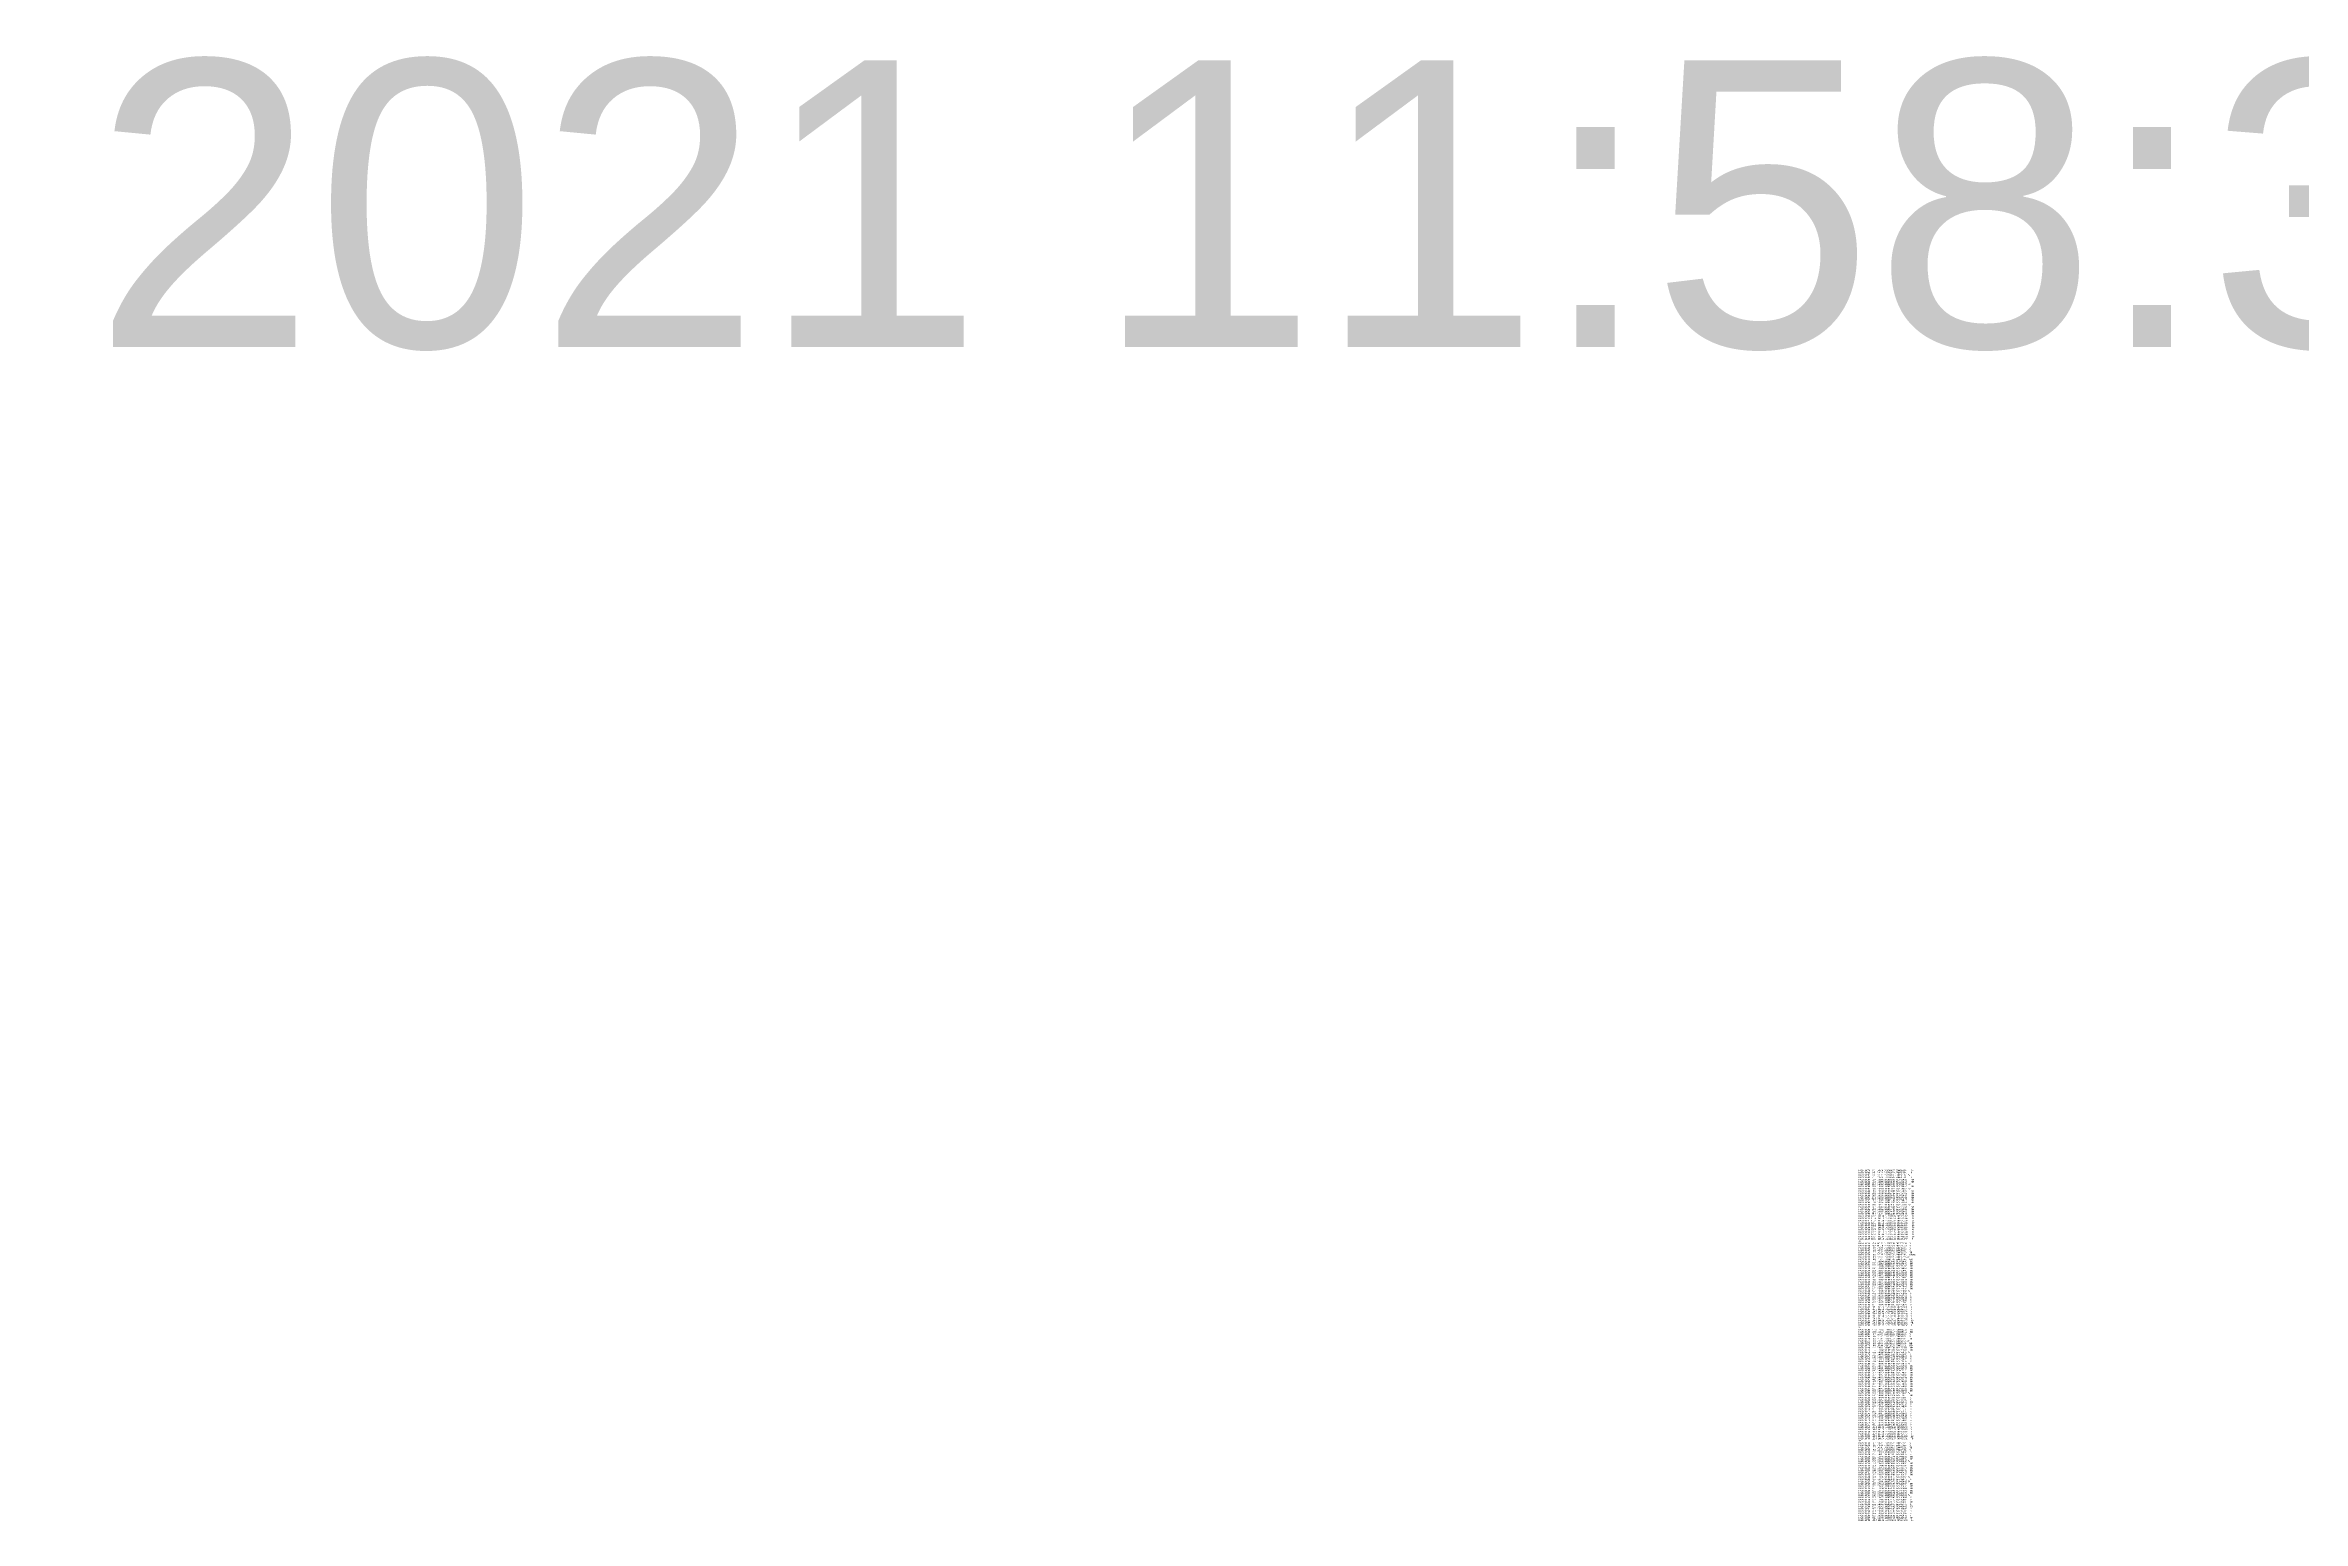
# Model space of a CAD drawing. Header units: millimetres. Extents: x -4102225 to 238817, y -213584 to 852398.
# Drawn here: x -1096287 to -308589, y 337402 to 852398 of the extents above; entities that cross this region are included whole.
import ezdxf

# ---------------------------------------------------------------- set-up
doc = ezdxf.new("R2010")
doc.units = ezdxf.units.MM
doc.layers.get('0').update_dxf_attribs({"lineweight": 0})
doc.styles.get("Standard").update_dxf_attribs({"font": 'arial.ttf'})

# ---------------------------------------------------------------- blocks, each defined once
blk = doc.blocks.new('A$Cb97534b7')
at = {"color": 5, "linetype": 'Continuous', "lineweight": 0}
blk.add_text('Tuesday, 3 August 2021 11:58:37 AM', height=100000, dxfattribs=at).set_placement((0, 29400))

msp = doc.modelspace()

# ---------------------------------------------------------------- block references
msp.add_blockref('A$Cb97534b7', (-2283220, 717675))

# ---------------------------------------------------------------- texts
at = {"color": 40, "true_color": 0xf8d731}
for s, p in [('KA23  14079    3.1   146.04  1428364.67  5004814.84        SH', (-463605, 459424)), ('KA23  14080    3.5   146.13  1428364.67  5004814.48        SH', (-463605, 458628)), ('KA23  14081    6.6   142.20  1428364.06  5004811.42   W', (-463605, 457837)), ('KA23  14082    7.1   142.04  1428363.60  5004811.01        SH', (-463605, 457041)), ('KA23  14083   12.0   141.65  1428362.50  5004806.22        SH', (-463605, 456244)), ('KA23  14084   14.8   141.53  1428361.93  5004803.48        SH', (-463605, 455448)), ('KA23  14085   20.2   142.13  1428360.55  5004798.27   W', (-463605, 454657)), ('KA23  14086   22.0   142.65  1428360.29  5004796.43        SH', (-463605, 453861)), ('KA23  14087   25.0   142.54  1428359.46  5004793.56   W', (-463605, 453070)), ('KA23  14088   29.3   142.33  1428358.86  5004789.29        SH', (-463605, 452274)), ('KA23  14089   33.9   142.32  1428357.56  5004784.92        SH', (-463605, 451477)), ('KA23  14090   38.5   142.33  1428356.56  5004780.37        SH', (-463605, 450681)), ('KA23  14091   44.1   142.36  1428355.42  5004774.94        SH', (-463605, 449884)), ('KA23  14092   50.7   142.36  1428354.08  5004768.47        SH', (-463605, 449088)), ('KA23  14093   57.8   142.55  1428352.36  5004761.59        SH', (-463605, 448291)), ('KA23  14094   61.8   142.71  1428351.31  5004757.66   W', (-463605, 447501)), ('KA23  14095   72.4   143.10  1428348.86  5004747.34        SH', (-463605, 446704)), ('KA23  14096   80.9   143.55  1428347.09  5004739.08        SH', (-463605, 445908)), ('KA23  14097   91.6   143.67  1428344.57  5004728.62        SH', (-463605, 445111)), ('KA23  14098   95.1   144.21  1428343.87  5004725.24        SH', (-463605, 444315)), ('KA23  14099  102.5   144.28  1428341.69  5004718.12        SH', (-463605, 443518)), ('KA23  14100  117.4   146.31  1428337.01  5004703.95        SH', (-463605, 442722)), ('KA23  14101  117.8   142.80  1428339.17  5004703.02        SH', (-463605, 441925)), ('KA23  14102  129.0   143.98  1428330.83  5004693.56        SH', (-463605, 441129)), ('31', (-463584, 434769)), ('KA23  14103  141.5   144.41  1428330.06  5004680.84        SH', (-463605, 440332)), ('KA23  14104  150.5   144.25  1428331.93  5004671.16        SH', (-463605, 439536)), ('KA23  14105  155.9   143.76  1428333.35  5004665.27        SH', (-463605, 438739)), ('KA23  14106  163.3   143.51  1428327.75  5004658.98        SH', (-463605, 437942)), ('KA23  14107  167.6   143.45  1428325.76  5004654.98        SH', (-463605, 437146)), ('KA23  14108  176.2   143.47  1428326.25  5004646.03        SH', (-463605, 436349)), ('KA23  14109  183.9   145.99  1428323.81  5004638.77        F', (-463605, 435559)), ('KA24  13120    -7.4  146.24  1428509.08  5004726.38      V', (-463605, 433978)), ('KA24  13119    -3.2  143.36  1428504.91  5004722.23      V', (-463605, 433188)), ('KA24  13118     0.9  143.84  1428506.35  5004718.53      V', (-463605, 432397)), ('KA24  13117     4.9  143.77  1428503.80  5004715.37      V', (-463605, 431607)), ('KA24  13116     7.7  142.95  1428502.23  5004713.09      TB', (-463605, 430817)), ('KA24  13114     8.0  141.29  1428501.86  5004712.93      BD/BB', (-463605, 430020)), ('KA24  13115     8.1  142.00  1428502.08  5004712.68  W', (-463605, 429230)), ('KA24  13113     8.6  141.02  1428501.46  5004712.43      BD', (-463605, 428439)), ('KA24  13112    10.3  141.04  1428500.68  5004710.90      BD', (-463605, 427649)), ('KA24  13111    13.1  141.82  1428498.95  5004708.71      BD', (-463605, 426859)), ('KA24  13110    18.1  141.85  1428496.31  5004704.52      BD', (-463605, 426068)), ('KA24  13109    24.1  141.63  1428492.89  5004699.52      BD', (-463605, 425278)), ('KA24  13108    28.4  141.57  1428490.38  5004696.00      BD', (-463605, 424487)), ('KA24  13107    33.3  141.67  1428487.59  5004692.08      BD', (-463605, 423697)), ('KA24  13106    36.2  141.71  1428486.04  5004689.57      BD', (-463605, 422907)), ('KA24  13105    39.6  141.66  1428484.01  5004686.82      BD', (-463605, 422116)), ('KA24  13104    44.6  141.62  1428481.20  5004682.74      BD', (-463605, 421326)), ('KA24  13103    46.5  141.71  1428480.13  5004681.08      BD', (-463605, 420535)), ('KA24  13102    50.2  141.79  1428477.84  5004678.26      BD', (-463605, 419745)), ('KA24  13101    53.5  141.87  1428476.05  5004675.48      BD', (-463605, 418955)), ('KA24  13100    57.5  142.01  1428473.66  5004672.18      BD', (-463605, 418164)), ('KA24  13099    59.1  142.09  1428472.62  5004670.96  W', (-463605, 417374)), ('KA24  13098    60.2  142.18  1428472.08  5004670.02      S', (-463605, 416577)), ('KA24  13097    63.5  142.23  1428470.37  5004667.23      S', (-463605, 415781)), ('KA24  13096    72.9  142.43  1428465.18  5004659.34      S', (-463605, 414984)), ('KA24  13095    78.5  142.41  1428461.71  5004655.03      S', (-463605, 414188)), ('KA24  13094    87.3  142.27  1428456.55  5004647.81      S', (-463605, 413391)), ('KA24  13093    98.8  141.90  1428450.17  5004638.29      S', (-463605, 412595)), ('KA24  13092   106.1  141.73  1428446.69  5004631.81      S', (-463605, 411798)), ('KA24  13091   111.1  142.11  1428443.85  5004627.74      V', (-463605, 411008)), ('KA24  13090   114.7  142.43  1428441.83  5004624.74      V', (-463605, 410217)), ('KA24  13089   119.6  142.85  1428439.17  5004620.55      V', (-463605, 409427)), ('37', (-463584, 404685)), ('KA24  13088   123.1  142.98  1428436.13  5004618.40      V', (-463605, 408637)), ('KA24  13087   125.7  142.74  1428434.24  5004616.62      V', (-463605, 407846)), ('KA24  13086   139.3  144.29  1428427.41  5004604.77      BB', (-463605, 407056)), ('KA24  13085   143.2  145.72  1428425.18  5004601.53      TB', (-463605, 406265)), ('KA24  13084   145.8  145.87  1428423.65  5004599.52      F', (-463605, 405475)), ('KA25  13083   -24.3  143.95  1428631.77  5004653.83      TB', (-463605, 403894)), ('KA25  13082   -20.3  142.10  1428630.17  5004650.14      BB', (-463605, 403104)), ('KA25  13081     0.7  141.66  1428619.52  5004632.15      V', (-463605, 402313)), ('KA25  13080     3.8  141.38  1428617.73  5004629.52      V', (-463605, 401523)), ('KA25  13078     5.3  141.45  1428617.16  5004628.07      TB', (-463605, 400733)), ('KA25  13077     6.3  140.58  1428616.70  5004627.18  W', (-463605, 399942)), ('KA25  13079     6.8  140.06  1428616.19  5004626.95      BB', (-463605, 399152)), ('KA25  13076     8.8  139.44  1428615.28  5004625.11      BD', (-463605, 398361)), ('KA25  13075    10.1  139.61  1428614.53  5004624.09      BD', (-463605, 397571)), ('KA25  13074    12.0  139.88  1428613.28  5004622.62      BD', (-463605, 396781)), ('KA25  13073    12.6  140.62  1428613.43  5004621.79  W', (-463605, 395990)), ('KA25  13072    12.9  140.78  1428613.33  5004621.50      S', (-463605, 395194)), ('KA25  13071    14.0  141.19  1428612.78  5004620.66      S', (-463605, 394397)), ('KA25  13070    18.9  141.14  1428610.60  5004616.25      S', (-463605, 393601)), ('KA25  13069    24.4  140.93  1428608.37  5004611.17      S', (-463605, 392804)), ('KA25  13068    26.0  140.89  1428607.66  5004609.76  W', (-463605, 392014)), ('KA25  13067    27.0  140.77  1428606.59  5004609.15      BD', (-463605, 391223)), ('KA25  13066    29.0  140.80  1428605.89  5004607.27      BD', (-463605, 390433)), ('KA25  13065    34.6  140.33  1428603.47  5004602.21      BD', (-463605, 389643)), ('KA25  13064    38.3  140.48  1428600.97  5004599.31      BD', (-463605, 388852)), ('KA25  13063    42.1  140.51  1428599.30  5004595.92      BD', (-463605, 388062)), ('KA25  13062    43.6  140.21  1428599.15  5004594.35      BD', (-463605, 387271)), ('KA25  13061    44.9  140.23  1428598.32  5004593.26      BD', (-463605, 386481)), ('KA25  13060    47.3  140.31  1428597.29  5004591.08      BD', (-463605, 385691)), ('KA25  13059    49.3  140.45  1428596.20  5004589.39      BD', (-463605, 384900)), ('KA25  13058    50.3  140.44  1428595.49  5004588.69      BD', (-463605, 384110)), ('KA25  13057    52.0  140.41  1428594.55  5004587.28      BD', (-463605, 383319)), ('KA25  13056    52.6  140.48  1428594.50  5004586.55      BD', (-463605, 382529)), ('KA25  13055    53.2  140.60  1428594.33  5004586.02  W', (-463605, 381739)), ('KA25  13054    54.0  140.69  1428593.74  5004585.45      BB', (-463605, 380948)), ('KA25  13053    54.6  140.94  1428593.19  5004585.01      S', (-463605, 380152)), ('KA25  13052    55.4  141.51  1428592.57  5004584.50      S', (-463605, 379355)), ('KA25  13051    56.4  142.66  1428592.32  5004583.49      TB', (-463605, 378565)), ('KA25  13050    58.0  142.70  1428591.40  5004582.19      S', (-463605, 377768)), ('KA25  13049    62.0  142.83  1428590.20  5004578.22      S', (-463605, 376972)), ('KA25  13048    65.8  142.95  1428588.65  5004574.75      V', (-463605, 376181)), ('KA25  13047    68.9  143.15  1428585.98  5004572.71      V', (-463605, 375391)), ('KA25  13046    73.4  143.11  1428583.95  5004568.63      V', (-463605, 374601)), ('KA25  13045    77.4  143.07  1428582.04  5004565.18      V', (-463605, 373810)), ('KA25  13044    81.8  142.86  1428581.23  5004560.64      V', (-463605, 373020)), ('KA25  13043    83.6  142.69  1428580.51  5004558.88      V', (-463605, 372229)), ('KA25  13042    89.2  142.75  1428576.23  5004554.86      V', (-463605, 371439)), ('KA25  13041    95.1  142.23  1428574.59  5004549.06      V', (-463605, 370649)), ('KA25  13040   101.4  142.09  1428571.13  5004543.73      V', (-463605, 369858)), ('49', (-463565, 365116)), ('KA25  13039   106.6  141.82  1428568.71  5004539.15      V', (-463605, 369068)), ('KA25  13038   110.4  141.66  1428566.63  5004535.97      V', (-463605, 368278)), ('KA25  13037   111.9  141.35  1428565.66  5004534.77      V', (-463605, 367487)), ('KA25  13035   115.9  141.49  1428565.06  5004530.60      BB', (-463605, 366697)), ('KA25  13036   122.3  144.64  1428561.37  5004525.31      TB', (-463605, 365906)), ('KA26  13033     3.4  143.25  1428832.87  5004478.94      V', (-463605, 364326)), ('KA26  13032     3.6  143.44  1428827.67  5004474.33      V', (-463605, 363535)), ('KA26  13031     7.7  143.41  1428824.06  5004472.21      TB', (-463605, 362745)), ('KA26  13030     9.2  142.17  1428823.32  5004470.81      V', (-463605, 361954)), ('KA26  13034    12.6  142.14  1428820.10  5004469.30      V', (-463605, 361164)), ('KA26  13029    21.5  140.11  1428813.21  5004463.72      V', (-463605, 360374)), ('KA26  13028    23.1  139.76  1428812.44  5004462.13      BB', (-463605, 359583)), ('KA26  13027    25.7  139.36  1428810.23  5004460.71      SH', (-463605, 358787)), ('KA26  13026    26.7  139.40  1428809.37  5004460.16  W', (-463605, 357996)), ('KA26  13025    27.9  139.28  1428808.53  5004459.31      BD', (-463605, 357206)), ('KA26  13024    30.4  139.06  1428806.35  5004457.91      BD', (-463605, 356415)), ('KA26  13023    31.3  138.54  1428805.64  5004457.45      BD', (-463605, 355625)), ('KA26  13022    34.5  138.47  1428803.63  5004454.81      BD', (-463605, 354835)), ('KA26  13021    35.4  138.92  1428802.90  5004454.28      BD', (-463605, 354044)), ('KA26  13020    37.1  139.22  1428802.00  5004452.78      BD', (-463605, 353254)), ('KA26  13019    37.4  139.35  1428801.77  5004452.58  W', (-463605, 352464)), ('KA26  13018    37.7  139.45  1428801.37  5004452.49      S', (-463605, 351667)), ('KA26  13017    40.1  139.60  1428799.73  5004450.82  W', (-463605, 350877)), ('KA26  13016    43.6  139.44  1428796.56  5004449.06      BD', (-463605, 350086)), ('KA26  13015    47.7  139.37  1428793.18  5004446.71      BD', (-463605, 349296)), ('KA26  13014    50.3  139.34  1428791.22  5004445.04      BD', (-463605, 348505)), ('KA26  13013    51.9  139.42  1428789.98  5004443.96      BD', (-463605, 347715)), ('KA26  13012    53.6  139.55  1428788.74  5004442.80      BD', (-463605, 346925)), ('KA26  13011    54.6  139.65  1428788.05  5004442.08  W', (-463605, 346134)), ('KA26  13010    56.9  139.77  1428785.95  5004440.99      S', (-463605, 345338)), ('KA26  13009    59.6  139.69  1428784.15  5004439.06      S', (-463605, 344541)), ('KA26  13003    62.2  139.88  1428781.40  5004438.31      BB', (-463605, 343751)), ('KA26  13002    63.5  140.55  1428780.41  5004437.41      S', (-463605, 342954)), ('KA26  13000    65.5  142.42  1428778.92  5004436.02      TB', (-463605, 342164)), ('KA26  13001    68.1  142.60  1428776.51  5004435.00      V', (-463605, 341373)), ('KA26  13008    83.4  142.80  1428764.97  5004424.82      V', (-463605, 340583)), ('KA26  13007    86.5  142.54  1428762.49  5004422.93      V', (-463605, 339793)), ('KA26  13006    88.7  142.62  1428761.52  5004420.78      F', (-463605, 339002)), ('KA26  13005    94.1  142.95  1428757.46  5004417.19      SH', (-463605, 338206)), ('KA26  13004   100.2  142.96  1428752.61  5004413.39      SH', (-463605, 337409))]:
    msp.add_text(s, height=500, dxfattribs=at).set_placement(p)

doc.saveas('drawing.dxf')
